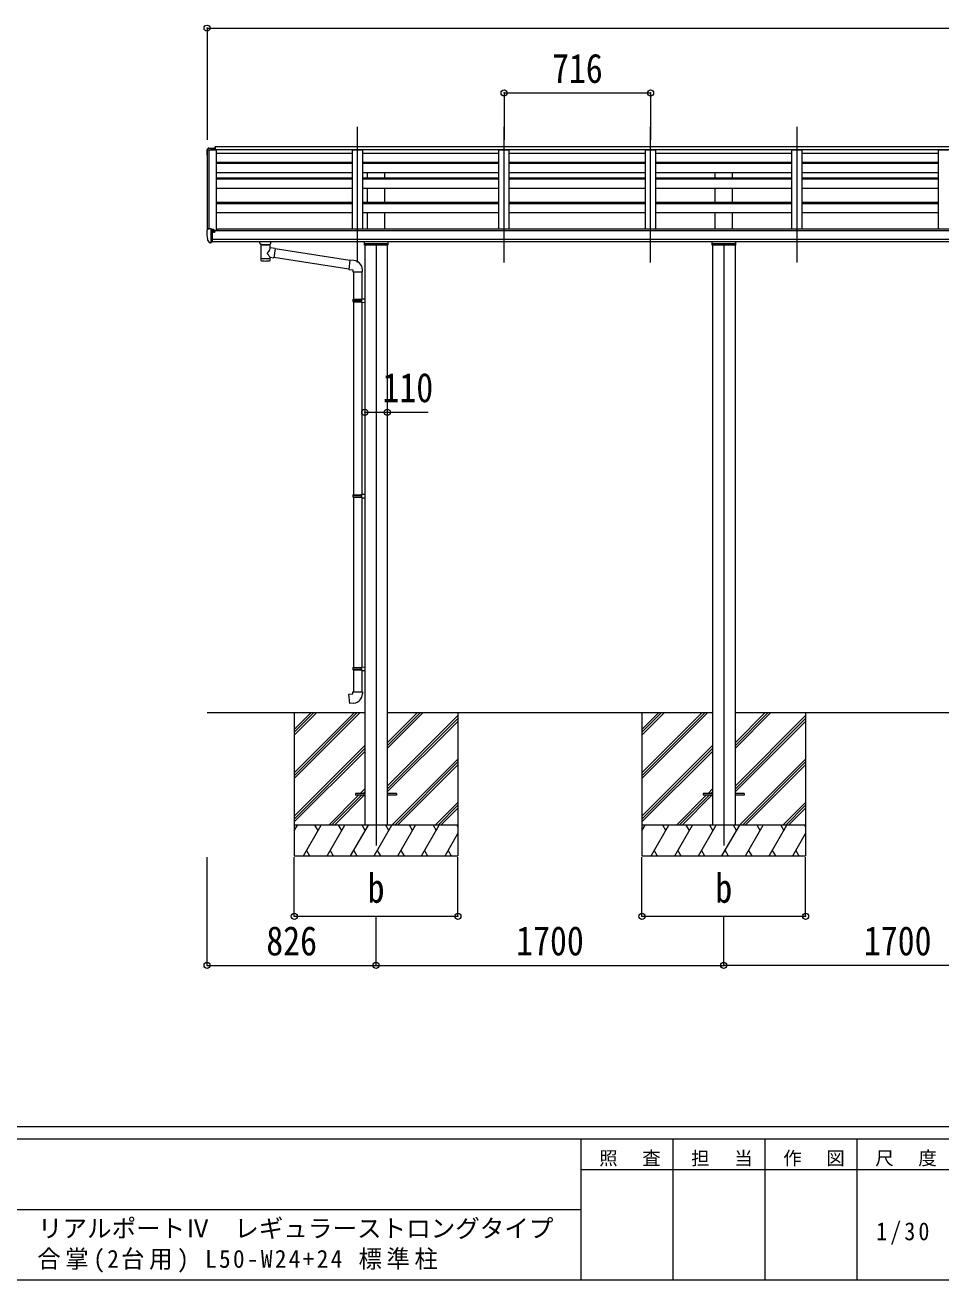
# Model space of a CAD drawing. Units: millimetres at full size, sheet at 1:30. Extents: x -8385 to 8479, y -5853 to 5787.
# Drawn here: x 31 to 4508, y -5853 to 286 of the extents above; entities that cross this region are included whole.
import ezdxf
from ezdxf.enums import TextEntityAlignment as Align

# ---------------------------------------------------------------- set-up
doc = ezdxf.new("R2010")
doc.units = ezdxf.units.MM
doc.header["$LTSCALE"] = 30
doc.header["$PDMODE"] = 32
doc.header["$PDSIZE"] = 30
for name, color, linetype, lineweight in [('0-0_0', 7, 'Continuous', 9), ('0-1_本体', 4, 'Continuous', 9), ('0-2_部品', 7, 'Continuous', 9), ('0-8_PARTS2', 2, 'Continuous', 9), ('0-A_寸法', 6, 'Continuous', 9), ('F-0_240', 7, 'Continuous', 9)]:
    doc.layers.add(name, color=color, linetype=linetype, lineweight=lineweight)
doc.styles.add('ＭＳ ゴシック', font='')
doc.styles.get('ＭＳ ゴシック').set_extended_font_data('MS Gothic')

msp = doc.modelspace()

# ---------------------------------------------------------------- linework, layer by layer
at = {"layer": '0-0_0'}
for p, q in [((920.87, -3077.69), (1691.87, -3077.69)), ((1346.87, -3077.69), (1346.87, -3777.69)), ((1346.87, -3371.87), (1641.05, -3077.69)), ((1346.87, -3386.01), (1655.2, -3077.69)), ((1346.87, -3400.15), (1669.34, -3077.69)), ((1346.87, -3188.02), (1457.21, -3077.69)), ((1346.87, -3173.88), (1443.06, -3077.69)), ((1346.87, -3159.74), (1428.92, -3077.69)), ((1801.87, -3077.69), (3391.87, -3077.69)), ((1801.87, -3253.52), (1977.71, -3077.69)), ((1801.87, -3239.38), (1963.56, -3077.69)), ((1801.87, -3225.24), (1949.42, -3077.69)), ((1801.87, -3437.37), (2146.87, -3092.37)), ((1801.87, -3451.51), (2146.87, -3106.51)), ((1801.87, -3465.65), (2146.87, -3120.66)), ((2146.87, -3077.69), (2146.87, -3777.69)), ((3046.87, -3077.69), (3046.87, -3777.69)), ((3046.87, -3371.87), (3341.05, -3077.69)), ((3046.87, -3386.01), (3355.2, -3077.69)), ((3046.87, -3400.15), (3369.34, -3077.69)), ((3046.87, -3188.02), (3157.21, -3077.69)), ((3046.87, -3173.88), (3143.06, -3077.69)), ((3046.87, -3159.74), (3128.92, -3077.69)), ((3501.87, -3077.69), (5091.87, -3077.69)), ((3501.87, -3253.52), (3677.71, -3077.69)), ((3501.87, -3239.38), (3663.56, -3077.69)), ((3501.87, -3225.24), (3649.42, -3077.69)), ((3501.87, -3437.37), (3846.87, -3092.37)), ((3501.87, -3451.51), (3846.87, -3106.51)), ((3501.87, -3465.65), (3846.87, -3120.66)), ((3846.87, -3077.69), (3846.87, -3777.69)), ((1346.87, -3584), (1691.87, -3239)), ((1346.87, -3598.14), (1691.87, -3253.15)), ((3046.87, -3584), (3391.87, -3239)), ((3046.87, -3598.14), (3391.87, -3253.15)), ((1346.87, -3612.29), (1691.87, -3267.29)), ((1823.68, -3627.69), (2146.87, -3304.5)), ((3046.87, -3612.29), (3391.87, -3267.29)), ((3523.68, -3627.69), (3846.87, -3304.5)), ((1837.83, -3627.69), (2146.87, -3318.65)), ((1851.97, -3627.69), (2146.87, -3332.79)), ((3537.83, -3627.69), (3846.87, -3318.65)), ((3551.97, -3627.69), (3846.87, -3332.79)), ((1515.32, -3627.69), (1660.82, -3482.19)), ((1529.46, -3627.69), (1674.96, -3482.19)), ((1543.6, -3627.69), (1689.1, -3482.19)), ((1669.82, -3473.19), (1691.87, -3451.13)), ((1683.96, -3473.19), (1691.87, -3465.28)), ((3215.32, -3627.69), (3360.82, -3482.19)), ((3229.46, -3627.69), (3374.96, -3482.19)), ((3243.6, -3627.69), (3389.1, -3482.19)), ((3369.82, -3473.19), (3391.87, -3451.13)), ((3383.96, -3473.19), (3391.87, -3465.28)), ((2035.82, -3627.69), (2146.87, -3516.63)), ((2049.96, -3627.69), (2146.87, -3530.78)), ((2064.1, -3627.69), (2146.87, -3544.92)), ((3735.82, -3627.69), (3846.87, -3516.63)), ((3749.96, -3627.69), (3846.87, -3530.78)), ((3764.1, -3627.69), (3846.87, -3544.92)), ((2146.87, -3627.69), (1346.87, -3627.69)), ((1346.87, -3655.2), (1362.75, -3627.69)), ((1391.62, -3777.69), (1478.22, -3627.69)), ((1463.22, -3653.67), (1448.22, -3627.69)), ((1507.09, -3777.69), (1593.69, -3627.69)), ((1578.69, -3653.68), (1563.69, -3627.69)), ((1622.56, -3777.69), (1709.16, -3627.69)), ((1694.16, -3653.67), (1679.16, -3627.69)), ((1738.03, -3777.69), (1824.63, -3627.69)), ((1809.63, -3653.67), (1794.63, -3627.69)), ((1853.5, -3777.69), (1940.1, -3627.69)), ((1925.1, -3653.67), (1910.1, -3627.69)), ((1968.97, -3777.69), (2055.57, -3627.69)), ((2025.57, -3627.69), (2040.57, -3653.67)), ((2084.44, -3777.69), (2146.87, -3669.55)), ((2141.04, -3627.69), (2146.87, -3637.79)), ((3846.87, -3627.69), (3046.87, -3627.69)), ((3046.87, -3655.2), (3062.75, -3627.69)), ((3091.62, -3777.69), (3178.22, -3627.69)), ((3163.22, -3653.67), (3148.22, -3627.69)), ((3207.09, -3777.69), (3293.69, -3627.69)), ((3278.69, -3653.68), (3263.69, -3627.69)), ((3322.56, -3777.69), (3409.16, -3627.69)), ((3394.16, -3653.67), (3379.16, -3627.69)), ((3438.03, -3777.69), (3524.63, -3627.69)), ((3509.63, -3653.67), (3494.63, -3627.69)), ((3553.5, -3777.69), (3640.1, -3627.69)), ((3625.1, -3653.67), (3610.1, -3627.69)), ((3668.97, -3777.69), (3755.57, -3627.69)), ((3725.57, -3627.69), (3740.57, -3653.67)), ((3784.44, -3777.69), (3846.87, -3669.55)), ((3841.04, -3627.69), (3846.87, -3637.79)), ((1346.87, -3777.69), (2146.87, -3777.69)), ((1406.62, -3751.71), (1421.62, -3777.69)), ((1522.09, -3751.71), (1537.09, -3777.69)), ((1637.56, -3751.71), (1652.56, -3777.69)), ((1753.03, -3751.71), (1768.03, -3777.69)), ((1868.5, -3751.71), (1883.5, -3777.69)), ((1983.97, -3751.71), (1998.97, -3777.69)), ((2099.44, -3751.71), (2114.44, -3777.69)), ((3046.87, -3777.69), (3846.87, -3777.69)), ((3106.62, -3751.71), (3121.62, -3777.69)), ((3222.09, -3751.71), (3237.09, -3777.69)), ((3337.56, -3751.71), (3352.56, -3777.69)), ((3453.03, -3751.71), (3468.03, -3777.69)), ((3568.5, -3751.71), (3583.5, -3777.69)), ((3683.97, -3751.71), (3698.97, -3777.69)), ((3799.44, -3751.71), (3814.44, -3777.69))]:
    msp.add_line(p, q, dxfattribs=at)
at = {"layer": '0-1_本体'}
for p, q in [((920.88, -325.8), (920.88, -718.08)), ((921.82, -324.91), (929.66, -324.5)), ((929.88, -324.58), (929.88, -711.53)), ((929.95, -324.7), (930.58, -326.32)), ((5935.88, -324.49), (960.37, -324.49)), ((965.88, -324.49), (965.88, -721.36)), ((965.88, -341.03), (1631.87, -341.03)), ((1631.87, -711.87), (1631.87, -324.49)), ((1631.87, -324.49), (1681.87, -324.49)), ((1681.87, -711.87), (1681.87, -324.49)), ((1681.87, -341.03), (2347.87, -341.03)), ((2347.87, -711.87), (2347.87, -324.49)), ((2347.87, -324.49), (2397.87, -324.49)), ((2397.87, -711.87), (2397.87, -324.49)), ((2397.87, -341.03), (3063.87, -341.03)), ((3063.87, -711.87), (3063.87, -324.49)), ((3063.87, -324.49), (3113.87, -324.49)), ((3113.87, -711.87), (3113.87, -324.49)), ((3113.87, -341.03), (3779.87, -341.03)), ((3779.87, -711.87), (3779.87, -324.49)), ((3779.87, -324.49), (3829.87, -324.49)), ((3829.87, -711.87), (3829.87, -324.49)), ((3829.87, -341.03), (4495.87, -341.03)), ((4495.87, -711.87), (4495.87, -324.49)), ((4495.87, -324.49), (4545.87, -324.49)), ((965.88, -384.57), (1631.87, -384.57)), ((1631.87, -386.94), (965.88, -386.94)), ((1631.87, -389.45), (965.88, -389.45)), ((1631.87, -392.02), (965.88, -392.02)), ((1681.87, -384.57), (2347.87, -384.57)), ((1681.87, -386.94), (2347.87, -386.94)), ((2347.87, -389.45), (1681.87, -389.45)), ((2347.87, -392.02), (1681.87, -392.02)), ((1704.37, -389.45), (1704.37, -386.94)), ((1789.37, -389.45), (1789.37, -386.94)), ((2397.87, -384.57), (3063.87, -384.57)), ((2397.87, -386.94), (3063.87, -386.94)), ((3063.87, -389.45), (2397.87, -389.45)), ((3063.87, -392.02), (2397.87, -392.02)), ((3113.87, -384.57), (3779.87, -384.57)), ((3113.87, -386.94), (3779.87, -386.94)), ((3779.87, -389.45), (3113.87, -389.45)), ((3779.87, -392.02), (3113.87, -392.02)), ((3404.37, -389.45), (3404.37, -386.94)), ((3489.37, -389.45), (3489.37, -386.94)), ((3829.87, -384.57), (4495.87, -384.57)), ((3829.87, -386.94), (4495.87, -386.94)), ((4495.87, -389.45), (3829.87, -389.45)), ((4495.87, -392.02), (3829.87, -392.02)), ((1631.87, -436.77), (965.88, -436.77)), ((1631.87, -463.87), (965.88, -463.87)), ((1631.87, -468.73), (965.88, -468.73)), ((2347.87, -436.77), (1681.87, -436.77)), ((2347.87, -463.87), (1681.87, -463.87)), ((2347.87, -468.73), (1681.87, -468.73)), ((1704.37, -463.87), (1704.37, -436.77)), ((1789.37, -463.87), (1789.37, -436.77)), ((3063.87, -436.77), (2397.87, -436.77)), ((3063.87, -463.87), (2397.87, -463.87)), ((3063.87, -468.73), (2397.87, -468.73)), ((3779.87, -436.77), (3113.87, -436.77)), ((3779.87, -463.87), (3113.87, -463.87)), ((3779.87, -468.73), (3113.87, -468.73)), ((3404.37, -463.87), (3404.37, -436.77)), ((3489.37, -463.87), (3489.37, -436.77)), ((4495.87, -436.77), (3829.87, -436.77)), ((4495.87, -463.87), (3829.87, -463.87)), ((4495.87, -468.73), (3829.87, -468.73)), ((1631.87, -512.97), (965.88, -512.97)), ((2347.87, -512.97), (1681.87, -512.97)), ((1704.37, -582.35), (1704.37, -512.97)), ((1789.37, -582.35), (1789.37, -512.97)), ((3063.87, -512.97), (2397.87, -512.97)), ((3779.87, -512.97), (3113.87, -512.97)), ((3404.37, -582.35), (3404.37, -512.97)), ((3489.37, -582.35), (3489.37, -512.97)), ((4495.87, -512.97), (3829.87, -512.97)), ((1631.87, -582.35), (965.88, -582.35)), ((1631.87, -589.25), (965.88, -589.25)), ((2347.87, -582.35), (1681.87, -582.35)), ((2347.87, -589.25), (1681.87, -589.25)), ((3063.87, -582.35), (2397.87, -582.35)), ((3063.87, -589.25), (2397.87, -589.25)), ((3779.87, -582.35), (3113.87, -582.35)), ((3779.87, -589.25), (3113.87, -589.25)), ((4495.87, -582.35), (3829.87, -582.35)), ((4495.87, -589.25), (3829.87, -589.25)), ((1631.87, -632.8), (965.88, -632.8)), ((2347.87, -632.8), (1681.87, -632.8)), ((1704.37, -711.87), (1704.37, -632.8)), ((1789.37, -711.87), (1789.37, -632.8)), ((3063.87, -632.8), (2397.87, -632.8)), ((3779.87, -632.8), (3113.87, -632.8)), ((3404.37, -711.87), (3404.37, -632.8)), ((3489.37, -711.87), (3489.37, -632.8)), ((4495.87, -632.8), (3829.87, -632.8)), ((5946.38, -721.36), (947.37, -721.36)), ((5922.87, -711.87), (970.88, -711.87)), ((970.88, -711.87), (970.88, -721.36)), ((5946.38, -762.87), (947.37, -762.87)), ((1691.87, -774.73), (947.37, -774.73)), ((5946.38, -774.73), (1691.87, -774.73)), ((1691.87, -791.66), (1691.87, -3627.69)), ((1801.87, -791.66), (1801.87, -3627.69)), ((3391.87, -791.66), (3391.87, -3627.69)), ((3501.87, -791.66), (3501.87, -3627.69))]:
    msp.add_line(p, q, dxfattribs=at)
for points in [[(930.58, -711.53), (930.58, -324.49), (965.88, -324.49)], [(5935.88, -310.05), (960.37, -310.05), (960.37, -324.49)]]:
    msp.add_lwpolyline(points, dxfattribs=at)
msp.add_circle((954.85, -726.03), 3, dxfattribs=at)
for centre, radius, start, end in [((921.88, -325.91), 1, 93, 173.76966), ((929.67, -324.8), 0.301, 21.06327, 92.86679)]:
    msp.add_arc(centre, radius, start, end, dxfattribs=at)
at = {"layer": '0-2_部品'}
for p, q in [((918.87, -325.79), (918.87, -326.42)), ((925.78, -316.98), (921.72, -322.79)), ((928.87, -316.42), (926.54, -316.56)), ((928.87, -316.42), (947.37, -316.42)), ((940.87, -324.49), (940.87, -316.42)), ((947.37, -316.42), (957.37, -316.5)), ((947.37, -324.49), (947.37, -321.6)), ((957.37, -321.6), (947.37, -321.6)), ((957.37, -321.6), (957.37, -316.5)), ((957.87, -310.05), (957.87, -324.49)), ((957.87, -310.05), (960.37, -310.05)), ((958.87, -310.05), (958.87, -324.49)), ((918.88, -720.9), (918.88, -721.53)), ((925.79, -712.1), (921.72, -717.91)), ((940.88, -780.03), (940.88, -711.53)), ((942.38, -712.45), (940.88, -712.45)), ((947.38, -721.27), (940.88, -720.87)), ((942.38, -712.45), (942.38, -718.62)), ((952.05, -713.95), (942.38, -713.23)), ((942.38, -716.22), (956.38, -716.28)), ((951.85, -726.45), (952.38, -726.45)), ((952.38, -726.45), (952.68, -726.45)), ((952.88, -716.26), (952.88, -714.36)), ((957.38, -717.38), (957.38, -721.36)), ((933.25, -778.22), (923.51, -762.84)), ((939.38, -779.94), (935.67, -779.71)), ((939.38, -779.94), (940.88, -780.03)), ((940.88, -777.83), (941.38, -777.83)), ((941.38, -777.83), (941.88, -776.83)), ((947.38, -776.83), (941.88, -776.83)), ((1178.87, -781.27), (1178.87, -774.73)), ((1182.97, -785.77), (1182.96, -866.06)), ((1228.77, -803.34), (1228.77, -785.75)), ((1232.87, -781.27), (1232.87, -774.73)), ((1692.87, -782.41), (1800.87, -782.41)), ((3392.87, -782.41), (3500.87, -782.41)), ((1254, -807.25), (1228.77, -803.33)), ((1228.79, -866.06), (1228.77, -849.43)), ((1228.77, -849.68), (1246.98, -852.51)), ((1254, -807.25), (1246.98, -852.51)), ((1614.14, -907.68), (1247.25, -850.76)), ((1617.81, -865.75), (1253.68, -809.26)), ((1638.8, -865.87), (1617.96, -864.05)), ((1679.87, -921.62), (1679.87, -910.7)), ((1633.87, -921.62), (1679.87, -921.62)), ((1635.87, -921.62), (1635.87, -1055.61)), ((1677.87, -921.62), (1677.87, -1053.05)), ((1633.87, -1057.61), (1634.87, -1055.61)), ((1633.87, -1057.61), (1677.87, -1057.61)), ((1633.87, -1057.61), (1633.87, -1065.61)), ((1633.87, -1065.61), (1677.87, -1065.61)), ((1633.87, -1065.61), (1634.87, -1067.61)), ((1634.87, -1055.61), (1677.87, -1055.61)), ((1634.87, -1067.61), (1677.87, -1067.61)), ((1635.87, -1067.61), (1635.87, -2011.8)), ((1673.4, -1057.61), (1672.97, -1055.61)), ((1675.87, -1053.11), (1691.87, -1052.64)), ((1675.87, -1055.11), (1675.87, -1053.11)), ((1675.87, -1055.11), (1677.87, -1055.11)), ((1675.87, -1070.11), (1675.87, -1068.11)), ((1675.87, -1070.11), (1691.87, -1070.58)), ((1677.87, -1070.17), (1677.87, -2009.24)), ((1691.87, -1052.64), (1691.87, -1070.58)), ((1633.87, -2013.8), (1634.87, -2011.8)), ((1633.87, -2013.8), (1677.87, -2013.8)), ((1633.87, -2013.8), (1633.87, -2021.8)), ((1633.87, -2021.8), (1677.87, -2021.8)), ((1633.87, -2021.8), (1634.87, -2023.8)), ((1634.87, -2011.8), (1677.87, -2011.8)), ((1634.87, -2023.8), (1677.87, -2023.8)), ((1635.87, -2023.8), (1635.87, -2856.96)), ((1673.4, -2013.8), (1672.97, -2011.8)), ((1675.87, -2009.3), (1691.87, -2008.83)), ((1675.87, -2011.3), (1675.87, -2009.3)), ((1675.87, -2011.3), (1677.87, -2011.3)), ((1675.87, -2026.3), (1675.87, -2024.3)), ((1691.87, -2008.83), (1691.87, -2026.77)), ((1675.87, -2026.3), (1691.87, -2026.77)), ((1677.87, -2026.36), (1677.87, -2854.4)), ((1633.87, -2858.96), (1634.87, -2856.96)), ((1633.87, -2858.96), (1677.87, -2858.96)), ((1633.87, -2858.96), (1633.87, -2866.96)), ((1633.87, -2866.96), (1677.87, -2866.96)), ((1633.87, -2866.96), (1634.87, -2868.96)), ((1634.87, -2856.96), (1677.87, -2856.96)), ((1634.87, -2868.96), (1677.87, -2868.96)), ((1635.87, -2868.96), (1635.87, -2975.1)), ((1673.4, -2858.96), (1672.97, -2856.96)), ((1675.87, -2854.46), (1691.87, -2853.99)), ((1675.87, -2856.46), (1675.87, -2854.46)), ((1675.87, -2856.46), (1677.87, -2856.46)), ((1675.87, -2871.46), (1675.87, -2869.46)), ((1675.87, -2871.46), (1691.87, -2871.93)), ((1677.87, -2871.52), (1677.87, -2975.1)), ((1691.87, -2853.99), (1691.87, -2871.93)), ((1633.87, -2975.1), (1679.87, -2975.1)), ((1633.87, -2985.1), (1633.87, -2975.1)), ((1679.87, -2975.1), (1679.87, -2986.01))]:
    msp.add_line(p, q, dxfattribs=at)
at = {"layer": '0-2_部品', "color": 4}
for p, q in [((1646.87, -3473.19), (1646.87, -3482.19)), ((1691.87, -3473.19), (1646.87, -3473.19)), ((1691.87, -3482.19), (1646.87, -3482.19)), ((1846.87, -3473.19), (1801.87, -3473.19)), ((1846.87, -3482.19), (1801.87, -3482.19)), ((1846.87, -3473.19), (1846.87, -3482.19)), ((3346.87, -3473.19), (3346.87, -3482.19)), ((3391.87, -3473.19), (3346.87, -3473.19)), ((3391.87, -3482.19), (3346.87, -3482.19)), ((3546.87, -3473.19), (3501.87, -3473.19)), ((3546.87, -3482.19), (3501.87, -3482.19)), ((3546.87, -3473.19), (3546.87, -3482.19))]:
    msp.add_line(p, q, dxfattribs=at)
at = {"layer": '0-2_部品'}
for points in [[(940.88, -711.53), (928.88, -711.53), (926.54, -711.68)], [(947.38, -776.83), (947.38, -718.62), (942.38, -718.62)], [(952.05, -713.95), (952.22, -713.97), (952.38, -714), (952.52, -714.04), (952.64, -714.09), (952.74, -714.15), (952.82, -714.22), (952.86, -714.29), (952.88, -714.36)], [(952.68, -725.26), (952.68, -726.45), (957.38, -726.45)], [(957.38, -724.83), (957.38, -726.45), (957.85, -726.45)], [(940.88, -766.14), (944.04, -765.73), (947.38, -765.31)], [(1178.91, -781.21), (1178.89, -781.56), (1179.14, -782.52), (1179.66, -783.4), (1180.46, -784.24), (1181.57, -785.04), (1182.97, -785.77)], [(1228.77, -785.75), (1229.01, -785.66), (1230.36, -784.93), (1231.48, -784.08), (1232.23, -783.21), (1232.69, -782.31), (1232.86, -781.43)], [(1803.87, -774.73), (1803.87, -791.66), (1689.87, -791.66), (1689.87, -774.73)], [(3503.87, -774.73), (3503.87, -791.66), (3389.87, -791.66), (3389.87, -774.73)], [(1617.96, -864.05), (1613.95, -909.87), (1633.87, -911.62), (1633.87, -921.62)], [(1673.4, -1057.61), (1673.4, -1065.61), (1672.97, -1067.61)], [(1675.87, -1068.11), (1677.87, -1068.11), (1677.87, -1055.11)], [(1673.4, -2013.8), (1673.4, -2021.8), (1672.97, -2023.8)], [(1675.87, -2024.3), (1677.87, -2024.3), (1677.87, -2011.3)], [(1673.4, -2858.96), (1673.4, -2866.96), (1672.97, -2868.96)], [(1675.87, -2869.46), (1677.87, -2869.46), (1677.87, -2856.46)], [(1638.8, -3030.84), (1617.96, -3032.67), (1613.95, -2986.84), (1633.87, -2985.1)]]:
    msp.add_lwpolyline(points, dxfattribs=at)
for centre, radius, start, end in [((921.87, -325.79), 3, 93, 180), ((1120.87, -326.42), 202, 180, 188.08549), ((926.6, -317.56), 1, 93.5, 145), ((921.88, -720.9), 3, 93, 180), ((1111.37, -721.53), 192.49, 180.0008, 192.1233), ((926.61, -712.67), 1, 93.5, 145), ((954.88, -726.45), 2.5, 151.64236, 180), ((954.88, -726.45), 2.5, 0, 151.64236), ((926.11, -761.34), 3, 191.83348, 210), ((935.85, -776.72), 3, 210, 266.5), ((1634.87, -910.7), 45, 0, 85), ((1634.87, -2986.01), 45, 275, 0)]:
    msp.add_arc(centre, radius, start, end, dxfattribs=at)
for centre, major_axis, ratio, start_param, end_param in [((956.38, -717.38), (-0.02, 1.1), 0.906239, 4.6917496, 6.2625459), ((1205.89, -786.22), (-22.91, 0.42), 0.072511, 0.0008029, 1.5715993), ((1205.89, -787.84), (-22.91, 0.42), 0.072511, 0.0008029, 1.5715993), ((1205.86, -786.22), (22.92, 0.42), 0.07247, 4.71158, 6.2823764), ((1205.86, -787.84), (22.92, 0.42), 0.07247, 4.71158, 6.2823764), ((1216.87, -781.27), (16, 0), 0.361356, 6.2636979, 6.2831853), ((1205.87, -853.62), (22.91, 0), 0.122865, 3.1415927, 6.2831853), ((1205.87, -829.88), (-22.81, -26.62), 0.234429, 1.6855472, 3.1268519), ((1208.43, -827.23), (20.32, -22.25), 0.045535, 0.0389954, 1.3075346), ((1205.87, -866.06), (22.92, 0), 0.101955, 3.1415499, 6.2833984)]:
    msp.add_ellipse(centre, major_axis=major_axis, ratio=ratio, start_param=start_param, end_param=end_param, dxfattribs=at)
at = {"layer": '0-8_PARTS2'}
for p, q in [((1656.87, -875.35), (1656.87, -212.82)), ((2372.87, -875.35), (2372.87, -212.82)), ((3088.87, -875.35), (3088.87, -212.82)), ((3804.87, -875.35), (3804.87, -212.82)), ((1746.87, -781.56), (1746.87, -3727.69)), ((3446.87, -781.56), (3446.87, -3727.69))]:
    msp.add_line(p, q, dxfattribs=at)
at = {"layer": '0-A_寸法'}
for p, q in [((920.87, 270.67), (920.87, -274.96)), ((920.87, 270.67), (5972.87, 270.67)), ((2372.87, -45.95), (2372.87, -274.96)), ((2372.87, -45.95), (3088.87, -45.95)), ((3088.87, -45.95), (3088.87, -274.96)), ((1691.87, -1607.87), (1801.87, -1607.87)), ((1801.87, -1607.87), (2001.87, -1607.87)), ((920.87, -4314.06), (920.87, -3785.11)), ((1346.87, -4074.08), (1346.87, -3785.11)), ((2146.87, -4074.08), (2146.87, -3785.11)), ((3046.87, -4074.08), (3046.87, -3785.11)), ((3846.87, -4074.08), (3846.87, -3785.11)), ((1346.87, -4074.08), (2146.87, -4074.08)), ((1746.87, -4314.06), (1746.87, -4074.08)), ((3046.87, -4074.08), (3846.87, -4074.08)), ((3446.87, -4314.06), (3446.87, -4074.08)), ((920.87, -4314.06), (1746.87, -4314.06)), ((1746.87, -4314.06), (3446.87, -4314.06)), ((5146.87, -4314.06), (3446.87, -4314.06))]:
    msp.add_line(p, q, dxfattribs=at)
for p in [(920.87, 270.67), (2372.87, -45.95), (3088.87, -45.95), (1691.87, -1607.87), (1801.87, -1607.87), (1346.87, -4074.08), (2146.87, -4074.08), (3046.87, -4074.08), (3846.87, -4074.08), (920.87, -4314.06), (1746.87, -4314.06), (3446.87, -4314.06)]:
    msp.add_point(p, dxfattribs=at)
at = {"layer": 'F-0_240', "color": 5}
for p, q in [((-8385.45, -5102.66), (8054.55, -5102.66)), ((-8385.45, -5162.66), (5387.79, -5162.66)), ((2747.79, -5162.66), (2747.79, -5852.66)), ((3197.79, -5162.66), (3197.79, -5852.66)), ((3647.79, -5162.66), (3647.79, -5852.66)), ((4097.79, -5162.66), (4097.79, -5852.66)), ((2747.79, -5312.66), (4547.79, -5312.66)), ((-3402.21, -5507.66), (2747.79, -5507.66)), ((-8385.45, -5852.66), (8054.55, -5852.66))]:
    msp.add_line(p, q, dxfattribs=at)

# ---------------------------------------------------------------- texts
at = {"layer": '0-A_寸法', "color": 7, "style": 'ＭＳ ゴシック', "width": 0.85}
for s, p in [('716', (2607.12, -39.95)), ('110', (1778.12, -1601.87)), ('b', (1705.62, -4050.33)), ('b', (3405.62, -4050.33)), ('826', (1210.12, -4308.06)), ('1700', (2431.87, -4308.06)), ('1700', (4131.87, -4308.06))]:
    msp.add_text(s, height=143, dxfattribs=at).set_placement(p, align=Align.BOTTOM_LEFT)
at = {"layer": 'F-0_240', "style": 'ＭＳ ゴシック'}
msp.add_text('リアルポートⅣ\u3000レギュラーストロングタイプ', height=87.98, dxfattribs=at).set_placement((93.72, -5671.05), align=Align.BOTTOM_LEFT)
at = {"layer": 'F-0_240', "attachment_point": 7, "style": 'ＭＳ ゴシック'}
for s, insert, char_height in [('\\T1.17;照\u3000査', (2837.79, -5297.66), 65.98), ('\\T1.17;担\u3000当', (3287.79, -5297.66), 65.98), ('\\T1.17;作\u3000図', (3737.79, -5297.66), 65.98), ('\\T1.17;尺\u3000度', (4187.79, -5297.66), 65.98), ('\\T1.28;\\W0.9;1/30', (4191.54, -5680.16), 87.98), ('\\T1.2;\\W0.95;合掌(2台用)\\~L50-W24+24\\~標準柱', (90.66, -5817.05), 87.98)]:
    msp.add_mtext(s, dxfattribs=dict(at, insert=insert, char_height=char_height))

doc.saveas('drawing.dxf')
